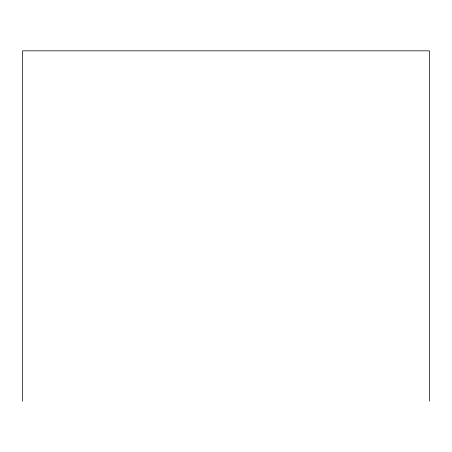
<?xml version="1.0" encoding="UTF-8"?>
<svg xmlns="http://www.w3.org/2000/svg" width="452" height="452" viewBox="0 0 452 452"><rect width="100%" height="100%" fill="white"/><g stroke="black" fill="none" stroke-linecap="round" stroke-linejoin="round"><path stroke-width="0.68" d="M429.4 401.173L429.4 50.827L22.6 50.827L22.6 401.173"/></g></svg>
